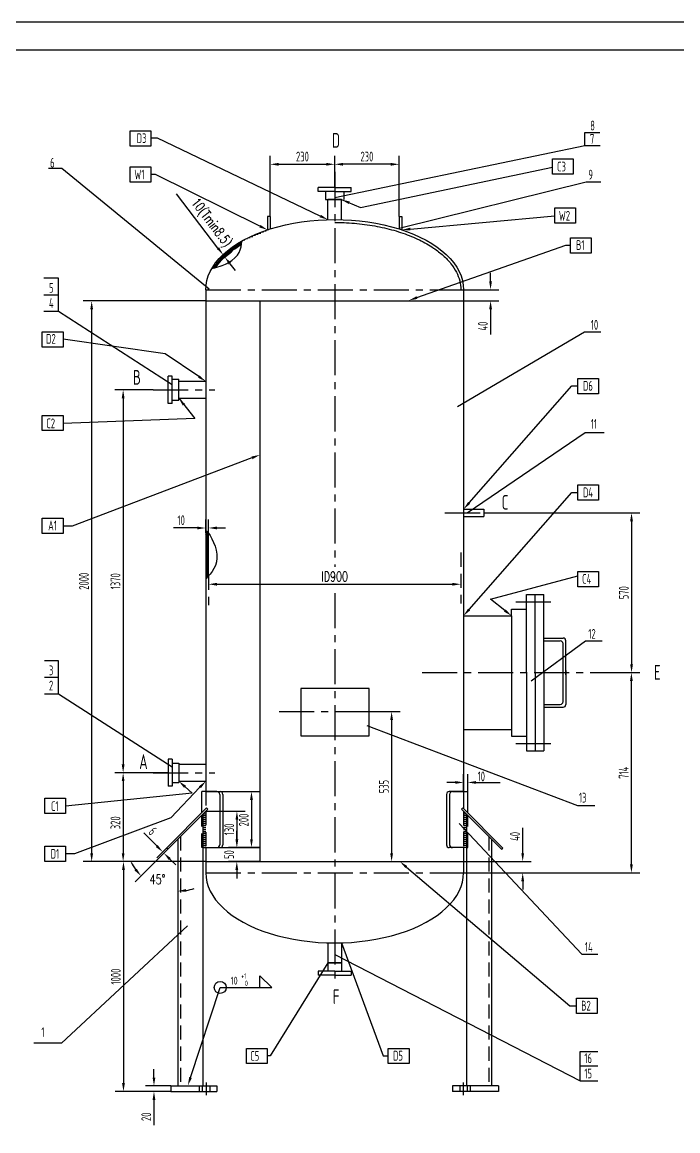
# Model space of a CAD drawing. Extents: x 2148 to 19378, y -121 to 5940.
# Drawn here: x 12735 to 15074, y 1865 to 5819 of the extents above; entities that cross this region are included whole.
import ezdxf

# ---------------------------------------------------------------- set-up
doc = ezdxf.new("R2010")
doc.units = 0
doc.header["$LTSCALE"] = 100
doc.header["$MEASUREMENT"] = 0
doc.linetypes.add('F', pattern=[0.75, 0.5, -0.25])
doc.linetypes.add('J', pattern=[2, 1.25, -0.25, 0.25, -0.25])
doc.layers.get('DEFPOINTS').update_dxf_attribs({"linetype": 'CONTINUOUS'})
for name, color, linetype in [('01', 7, 'CONTINUOUS'), ('02', 1, 'CONTINUOUS'), ('10', 1, 'CONTINUOUS')]:
    doc.layers.add(name, color=color, linetype=linetype)
doc.styles.get("Standard").update_dxf_attribs({"font": 'isocp.shx', "width": 0.707, "bigfont": 'hztxt.shx'})
doc.dimstyles.new('INTE', dxfattribs={"dimscale": 10, "dimtxt": 3.5, "dimasz": 3, "dimexe": 3, "dimexo": 0, "dimgap": 1, "dimtad": 1, "dimdec": 3, "dimtxsty": 'STANDARD', "dimcen": 0, "dimclrd": 1, "dimclre": 1, "dimclrt": 3, "dimaunit": 1, "dimazin": 3, "dimtfac": 1, "dimtdec": 4, "dimtofl": 0, "dimtmove": 0, "dimatfit": 3, "dimtzin": 0})
doc.dimstyles.new('INTE$2', dxfattribs={"dimscale": 10, "dimtxt": 3.5, "dimasz": 3, "dimexe": 3, "dimexo": 0, "dimgap": 1, "dimtad": 1, "dimtih": 1, "dimtoh": 1, "dimdec": 3, "dimtxsty": 'STANDARD', "dimcen": 0, "dimclrd": 1, "dimclre": 1, "dimclrt": 3, "dimaunit": 1, "dimazin": 3, "dimtfac": 1, "dimtdec": 4, "dimtofl": 0, "dimtmove": 0, "dimatfit": 3, "dimtzin": 0})

# ---------------------------------------------------------------- blocks, each defined once
blk = doc.blocks.new('*D66')
at = {"layer": '10', "color": 1}
for p, q in [((13619.9, 5126.7), (13619.9, 5342.4)), ((13849.9, 5230.2), (13849.9, 5342.4)), ((13649.9, 5312.4), (13819.9, 5312.4))]:
    blk.add_line(p, q, dxfattribs=at)
for points in [[(13649.9, 5317.4), (13649.9, 5307.4), (13619.9, 5312.4)], [(13819.9, 5317.4), (13819.9, 5307.4), (13849.9, 5312.4)]]:
    blk.add_solid(points, dxfattribs=at)
at = {"layer": 'DEFPOINTS', "color": 0}
for p in [(13849.9, 5312.4), (13849.9, 5230.2), (13619.9, 5126.7)]:
    blk.add_point(p, dxfattribs=at)
at = {"layer": '10', "color": 3, "insert": (13734.9, 5339.9), "char_height": 35, "attachment_point": 5}
blk.add_mtext('230', dxfattribs=at)
blk = doc.blocks.new('*D73')
at = {"layer": '10', "color": 1}
blk.add_line((13254.1, 2869.4), (13137.7, 2753), dxfattribs=at)
for start, end in [(206.42, 215.71), (279.29, 288.58)]:
    blk.add_arc((13289.9, 2905.2), 185.2, start, end, dxfattribs=at)
for points in [[(13143.3, 2800.3), (13135.7, 2793.8), (13159, 2774.2)], [(13320.2, 2717.4), (13319.4, 2727.4), (13289.9, 2720)]]:
    blk.add_solid(points, dxfattribs=at)
at = {"layer": 'DEFPOINTS', "color": 0}
for p in [(13397.1, 3012.4), (13289.9, 2905.2), (13254.1, 2869.4), (13242, 2726.3), (13289.9, 2025.2)]:
    blk.add_point(p, dxfattribs=at)
at = {"layer": '10', "color": 3, "insert": (13217.7, 2762.1), "char_height": 35, "attachment_point": 5}
blk.add_mtext('{\\Fsimplex.shx|c0;45%%d}', dxfattribs=at)
blk = doc.blocks.new('*D72')
at = {"layer": '10', "color": 1}
for p, q in [((13500.7, 2905.2), (13500.7, 2935.2)), ((13583, 2875.2), (13470.7, 2875.2)), ((13582.4, 2825.2), (13470.7, 2825.2)), ((13500.7, 2795.2), (13500.7, 2765.2))]:
    blk.add_line(p, q, dxfattribs=at)
for points in [[(13495.7, 2905.2), (13505.7, 2905.2), (13500.7, 2875.2)], [(13495.7, 2795.2), (13505.7, 2795.2), (13500.7, 2825.2)]]:
    blk.add_solid(points, dxfattribs=at)
at = {"layer": 'DEFPOINTS', "color": 0}
for p in [(13500.7, 2875.2), (13583, 2875.2), (13582.4, 2825.2)]:
    blk.add_point(p, dxfattribs=at)
at = {"layer": '10', "color": 3, "insert": (13473.2, 2850.2), "char_height": 35, "attachment_point": 5, "rotation": 90}
blk.add_mtext('50', dxfattribs=at)
blk = doc.blocks.new('*D69')
at = {"layer": '10', "color": 1}
for p, q in [((13214.9, 2881.1), (13168.7, 2927.3)), ((13249.9, 2873.6), (13214.9, 2838.6)), ((13254.1, 2869.4), (13219.1, 2834.4)), ((13261.6, 2834.4), (13282.8, 2813.2))]:
    blk.add_line(p, q, dxfattribs=at)
for points in [[(13218.4, 2884.6), (13211.4, 2877.5), (13236.1, 2859.9)], [(13265.1, 2837.9), (13258, 2830.9), (13240.3, 2855.6)]]:
    blk.add_solid(points, dxfattribs=at)
at = {"layer": 'DEFPOINTS', "color": 0}
for p in [(13236.1, 2859.9), (13249.9, 2873.6), (13254.1, 2869.4)]:
    blk.add_point(p, dxfattribs=at)
at = {"layer": '10', "color": 3, "insert": (13200.6, 2934.2), "char_height": 35, "attachment_point": 5, "rotation": 315}
blk.add_mtext('6', dxfattribs=at)
blk = doc.blocks.new('*D60')
at = {"layer": '10', "color": 1}
for p, q in [((13255.7, 3142.2), (13065.1, 3142.2)), ((13095.1, 3112.2), (13095.1, 2855.2)), ((13389.9, 2825.2), (13065.1, 2825.2))]:
    blk.add_line(p, q, dxfattribs=at)
for points in [[(13090.1, 3112.2), (13100.1, 3112.2), (13095.1, 3142.2)], [(13090.1, 2855.2), (13100.1, 2855.2), (13095.1, 2825.2)]]:
    blk.add_solid(points, dxfattribs=at)
at = {"layer": 'DEFPOINTS', "color": 0}
for p in [(13255.7, 3142.2), (13095.1, 2825.2), (13389.9, 2825.2)]:
    blk.add_point(p, dxfattribs=at)
at = {"layer": '10', "color": 3, "insert": (13067.6, 2963.7), "char_height": 35, "attachment_point": 5, "rotation": 90}
blk.add_mtext('320', dxfattribs=at)
blk = doc.blocks.new('*D59')
at = {"layer": '10', "color": 1}
for p, q in [((13389.9, 4825.2), (12952.8, 4825.2)), ((12982.8, 4795.2), (12982.8, 2855.2)), ((13389.9, 2825.2), (12952.8, 2825.2))]:
    blk.add_line(p, q, dxfattribs=at)
for points in [[(12977.8, 4795.2), (12987.8, 4795.2), (12982.8, 4825.2)], [(12977.8, 2855.2), (12987.8, 2855.2), (12982.8, 2825.2)]]:
    blk.add_solid(points, dxfattribs=at)
at = {"layer": 'DEFPOINTS', "color": 0}
for p in [(13389.9, 4825.2), (12982.8, 2825.2), (13389.9, 2825.2)]:
    blk.add_point(p, dxfattribs=at)
at = {"layer": '10', "color": 3, "insert": (12955.3, 3825.2), "char_height": 35, "attachment_point": 5, "rotation": 90}
blk.add_mtext('2000', dxfattribs=at)
blk = doc.blocks.new('*D74')
at = {"layer": '10', "color": 1}
for p, q in [((13205.1, 2055.2), (13205.1, 2085.2)), ((13265.5, 2025.2), (13175.1, 2025.2)), ((13265.5, 2005.2), (13175.1, 2005.2)), ((13205.1, 1975.2), (13205.1, 1885.1))]:
    blk.add_line(p, q, dxfattribs=at)
for points in [[(13200.1, 2055.2), (13210.1, 2055.2), (13205.1, 2025.2)], [(13200.1, 1975.2), (13210.1, 1975.2), (13205.1, 2005.2)]]:
    blk.add_solid(points, dxfattribs=at)
at = {"layer": 'DEFPOINTS', "color": 0}
for p in [(13265.5, 2025.2), (13205.1, 2005.2), (13265.5, 2005.2)]:
    blk.add_point(p, dxfattribs=at)
at = {"layer": '10', "color": 3, "insert": (13177.6, 1915.2), "char_height": 35, "attachment_point": 5, "rotation": 90}
blk.add_mtext('20', dxfattribs=at)
blk = doc.blocks.new('*D62')
at = {"layer": '10', "color": 1}
for p, q in [((13389.9, 2825.2), (13066.3, 2825.2)), ((13096.3, 2795.2), (13096.3, 2035.2)), ((13265.5, 2005.2), (13066.3, 2005.2))]:
    blk.add_line(p, q, dxfattribs=at)
for points in [[(13091.3, 2795.2), (13101.3, 2795.2), (13096.3, 2825.2)], [(13091.3, 2035.2), (13101.3, 2035.2), (13096.3, 2005.2)]]:
    blk.add_solid(points, dxfattribs=at)
at = {"layer": 'DEFPOINTS', "color": 0}
for p in [(13389.9, 2825.2), (13096.3, 2005.2), (13265.5, 2005.2)]:
    blk.add_point(p, dxfattribs=at)
at = {"layer": '10', "color": 3, "insert": (13068.8, 2415.2), "char_height": 35, "attachment_point": 5, "rotation": 90}
blk.add_mtext('1000', dxfattribs=at)
blk = doc.blocks.new('*D61')
at = {"layer": '10', "color": 1}
for p, q in [((13202.4, 4508.2), (13065.1, 4508.2)), ((13095.1, 4478.2), (13095.1, 3172.2)), ((13202.4, 3142.2), (13065.1, 3142.2))]:
    blk.add_line(p, q, dxfattribs=at)
for points in [[(13090.1, 4478.2), (13100.1, 4478.2), (13095.1, 4508.2)], [(13090.1, 3172.2), (13100.1, 3172.2), (13095.1, 3142.2)]]:
    blk.add_solid(points, dxfattribs=at)
at = {"layer": 'DEFPOINTS', "color": 0}
for p in [(13202.4, 4508.2), (13095.1, 3142.2), (13202.4, 3142.2)]:
    blk.add_point(p, dxfattribs=at)
at = {"layer": '10', "color": 3, "insert": (13067.6, 3825.2), "char_height": 35, "attachment_point": 5, "rotation": 90}
blk.add_mtext('1370', dxfattribs=at)
blk = doc.blocks.new('*D71')
at = {"layer": '10', "color": 1}
for p, q in [((13389.9, 3005.2), (13531, 3005.2)), ((13501, 2975.2), (13501, 2905.2)), ((13389.9, 2875.2), (13531, 2875.2))]:
    blk.add_line(p, q, dxfattribs=at)
for points in [[(13496, 2975.2), (13506, 2975.2), (13501, 3005.2)], [(13496, 2905.2), (13506, 2905.2), (13501, 2875.2)]]:
    blk.add_solid(points, dxfattribs=at)
at = {"layer": 'DEFPOINTS', "color": 0}
for p in [(13389.9, 3005.2), (13389.9, 2875.2), (13501, 2875.2)]:
    blk.add_point(p, dxfattribs=at)
at = {"layer": '10', "color": 3, "insert": (13473.5, 2940.2), "char_height": 35, "attachment_point": 5, "rotation": 90}
blk.add_mtext('130', dxfattribs=at)
blk = doc.blocks.new('*D70')
at = {"layer": '10', "color": 1}
for p, q in [((13429.8, 3075.2), (13583, 3075.2)), ((13553, 3045.2), (13553, 2905.2)), ((13429.8, 2875.2), (13583, 2875.2))]:
    blk.add_line(p, q, dxfattribs=at)
for points in [[(13548, 3045.2), (13558, 3045.2), (13553, 3075.2)], [(13548, 2905.2), (13558, 2905.2), (13553, 2875.2)]]:
    blk.add_solid(points, dxfattribs=at)
at = {"layer": 'DEFPOINTS', "color": 0}
for p in [(13429.8, 3075.2), (13429.8, 2875.2), (13553, 2875.2)]:
    blk.add_point(p, dxfattribs=at)
at = {"layer": '10', "color": 3, "insert": (13525.5, 2973.6), "char_height": 35, "attachment_point": 5, "rotation": 90}
blk.add_mtext('200', dxfattribs=at)
blk = doc.blocks.new('*D75')
at = {"layer": '10', "color": 1}
for p, q in [((13389.9, 3997.9), (13389.9, 4045.2)), ((13399.9, 3996.9), (13399.9, 4045.2)), ((13359.9, 4015.2), (13274.6, 4015.2)), ((13429.9, 4015.2), (13459.9, 4015.2))]:
    blk.add_line(p, q, dxfattribs=at)
for points in [[(13359.9, 4020.2), (13359.9, 4010.2), (13389.9, 4015.2)], [(13429.9, 4020.2), (13429.9, 4010.2), (13399.9, 4015.2)]]:
    blk.add_solid(points, dxfattribs=at)
at = {"layer": 'DEFPOINTS', "color": 0}
for p in [(13389.9, 4015.2), (13389.9, 3997.9), (13399.9, 3996.9)]:
    blk.add_point(p, dxfattribs=at)
at = {"layer": '10', "color": 3, "insert": (13302.3, 4042.7), "char_height": 35, "attachment_point": 5}
blk.add_mtext('10', dxfattribs=at)
blk = doc.blocks.new('*D64')
at = {"layer": '10', "color": 1}
for p, q in [((14804.9, 3499.2), (14938.7, 3499.2)), ((14908.7, 2815.2), (14908.7, 3469.2)), ((14309.9, 2785.2), (14938.7, 2785.2))]:
    blk.add_line(p, q, dxfattribs=at)
for points in [[(14903.7, 3469.2), (14913.7, 3469.2), (14908.7, 3499.2)], [(14903.7, 2815.2), (14913.7, 2815.2), (14908.7, 2785.2)]]:
    blk.add_solid(points, dxfattribs=at)
at = {"layer": 'DEFPOINTS', "color": 0}
for p in [(14804.9, 3499.2), (14908.7, 3499.2), (14309.9, 2785.2)]:
    blk.add_point(p, dxfattribs=at)
at = {"layer": '10', "color": 3, "insert": (14881.2, 3142.2), "char_height": 35, "attachment_point": 5, "rotation": 90}
blk.add_mtext('714', dxfattribs=at)
blk = doc.blocks.new('*D63')
at = {"layer": '10', "color": 1}
for p, q in [((14520.8, 2855.2), (14520.8, 2945.3)), ((14309.9, 2825.2), (14550.8, 2825.2)), ((14309.9, 2785.2), (14550.8, 2785.2)), ((14520.8, 2755.2), (14520.8, 2725.2))]:
    blk.add_line(p, q, dxfattribs=at)
for points in [[(14515.8, 2855.2), (14525.8, 2855.2), (14520.8, 2825.2)], [(14515.8, 2755.2), (14525.8, 2755.2), (14520.8, 2785.2)]]:
    blk.add_solid(points, dxfattribs=at)
at = {"layer": 'DEFPOINTS', "color": 0}
for p in [(14309.9, 2825.2), (14520.8, 2825.2), (14309.9, 2785.2)]:
    blk.add_point(p, dxfattribs=at)
at = {"layer": '10', "color": 3, "insert": (14493.3, 2915.2), "char_height": 35, "attachment_point": 5, "rotation": 90}
blk.add_mtext('40', dxfattribs=at)
blk = doc.blocks.new('*D58')
at = {"layer": '10', "color": 1}
for p, q in [((13972.9, 3360.2), (14083, 3360.2)), ((14053, 3330.2), (14053, 2855.2)), ((13849.9, 2825.2), (14083, 2825.2))]:
    blk.add_line(p, q, dxfattribs=at)
for points in [[(14048, 3330.2), (14058, 3330.2), (14053, 3360.2)], [(14048, 2855.2), (14058, 2855.2), (14053, 2825.2)]]:
    blk.add_solid(points, dxfattribs=at)
at = {"layer": 'DEFPOINTS', "color": 0}
for p in [(13972.9, 3360.2), (13849.9, 2825.2), (14053, 2825.2)]:
    blk.add_point(p, dxfattribs=at)
at = {"layer": '10', "color": 3, "insert": (14025.5, 3092.7), "char_height": 35, "attachment_point": 5, "rotation": 90}
blk.add_mtext('535', dxfattribs=at)
blk = doc.blocks.new('*D68')
at = {"layer": '10', "color": 1}
for p, q in [((14406.2, 4895.2), (14406.2, 4925.2)), ((14309.9, 4865.2), (14436.2, 4865.2)), ((14309.9, 4825.2), (14436.2, 4825.2)), ((14406.2, 4795.2), (14406.2, 4705.1))]:
    blk.add_line(p, q, dxfattribs=at)
for points in [[(14401.2, 4895.2), (14411.2, 4895.2), (14406.2, 4865.2)], [(14401.2, 4795.2), (14411.2, 4795.2), (14406.2, 4825.2)]]:
    blk.add_solid(points, dxfattribs=at)
at = {"layer": 'DEFPOINTS', "color": 0}
for p in [(14309.9, 4865.2), (14309.9, 4825.2), (14406.2, 4825.2)]:
    blk.add_point(p, dxfattribs=at)
at = {"layer": '10', "color": 3, "insert": (14378.7, 4735.2), "char_height": 35, "attachment_point": 5, "rotation": 90}
blk.add_mtext('40', dxfattribs=at)
blk = doc.blocks.new('*D67')
at = {"layer": '10', "color": 1}
for p, q in [((14381.7, 4069.2), (14939.2, 4069.2)), ((14909.2, 4039.2), (14909.2, 3529.2)), ((14804.9, 3499.2), (14939.2, 3499.2))]:
    blk.add_line(p, q, dxfattribs=at)
for points in [[(14904.2, 4039.2), (14914.2, 4039.2), (14909.2, 4069.2)], [(14904.2, 3529.2), (14914.2, 3529.2), (14909.2, 3499.2)]]:
    blk.add_solid(points, dxfattribs=at)
at = {"layer": 'DEFPOINTS', "color": 0}
for p in [(14381.7, 4069.2), (14804.9, 3499.2), (14909.2, 3499.2)]:
    blk.add_point(p, dxfattribs=at)
at = {"layer": '10', "color": 3, "insert": (14881.7, 3784.2), "char_height": 35, "attachment_point": 5, "rotation": 90}
blk.add_mtext('570', dxfattribs=at)
blk = doc.blocks.new('*D65')
at = {"layer": '10', "color": 1}
for p, q in [((13849.9, 5230.2), (13849.9, 5342.4)), ((14079.9, 5126.7), (14079.9, 5342.4)), ((14049.9, 5312.4), (13879.9, 5312.4))]:
    blk.add_line(p, q, dxfattribs=at)
for points in [[(13879.9, 5317.4), (13879.9, 5307.4), (13849.9, 5312.4)], [(14049.9, 5317.4), (14049.9, 5307.4), (14079.9, 5312.4)]]:
    blk.add_solid(points, dxfattribs=at)
at = {"layer": 'DEFPOINTS', "color": 0}
for p in [(13849.9, 5312.4), (13849.9, 5230.2), (14079.9, 5126.7)]:
    blk.add_point(p, dxfattribs=at)
at = {"layer": '10', "color": 3, "insert": (13964.9, 5339.9), "char_height": 35, "attachment_point": 5}
blk.add_mtext('230', dxfattribs=at)

msp = doc.modelspace()

# ---------------------------------------------------------------- hatches: boundary and pattern name
at = {"layer": '10'}
h = msp.add_hatch(dxfattribs=at)
h.set_pattern_fill('_USER', color=1, scale=4, style=0, pattern_type=0)
h.set_pattern_definition([(0, (10968.2688, -120.6678), (0, 4), [])])
edge = h.paths.add_edge_path()
edge.add_ellipse((13849.9262, 4865.1984), major_axis=(-460, 0), ratio=0.543478261, start_angle=316.0889668, end_angle=342.5186394)
edge.add_spline(control_points=[(13411.1714, 4940.2973), (13416.3144, 4941.6017), (13420.9854, 4942.8471), (13425.2484, 4944.0433)], knot_values=[41.52458915, 41.52458915, 41.52458915, 41.52458915, 45.19377701, 45.19377701, 45.19377701, 45.19377701], degree=3, periodic=0)
edge.add_spline(control_points=[(13425.2484, 4944.0433), (13426.5222, 4945.9749), (13427.8437, 4947.8999), (13435.7203, 4958.9331), (13443.3026, 4967.8837), (13460.5308, 4985.2916), (13470.1763, 4993.7483), (13491.3938, 5010.0087), (13502.9656, 5017.8121), (13516.0818, 5025.6156), (13516.754, 5026.0128), (13517.4287, 5026.4089)], knot_values=[0.344154642, 0.344154642, 0.344154642, 0.344154642, 0.370110406, 0.370110406, 0.493480541, 0.493480541, 0.616850677, 0.616850677, 0.740220812, 0.740220812, 0.746858577, 0.746858577, 0.746858577, 0.746858577], degree=3, periodic=0)
edge.add_spline(control_points=[(13517.4287, 5026.4089), (13517.9453, 5030.407), (13518.2825, 5034.4647), (13518.5341, 5038.5836)], knot_values=[142.211537421, 142.211537421, 142.211537421, 142.211537421, 155.100547265, 155.100547265, 155.100547265, 155.100547265], degree=3, periodic=0)
h = msp.add_hatch(dxfattribs=at)
h.set_pattern_fill('_USER', color=256, scale=4, angle=45, style=0, pattern_type=0)
h.set_pattern_definition([(45, (12113.8792, -349.8133), (-2.828427, 2.828427), [])])
edge = h.paths.add_edge_path()
edge.add_spline(control_points=[(13399.9262, 3996.8577), (13396.0413, 4002.1116), (13392.52, 4005.4599), (13389.9262, 4006.0229)], knot_values=[17.627234943, 17.627234943, 17.627234943, 17.627234943, 35.273236913, 35.273236913, 35.273236913, 35.273236913], degree=3, periodic=0)
edge.add_line((13389.9262, 4006.0229), (13389.9262, 3833.6469))
edge.add_spline(control_points=[(13389.9262, 3833.6469), (13393.1923, 3837.1777), (13396.5743, 3840.8132), (13399.9262, 3844.6055)], knot_values=[157.537626834, 157.537626834, 157.537626834, 157.537626834, 171.114738432, 171.114738432, 171.114738432, 171.114738432], degree=3, periodic=0)
edge.add_line((13399.9262, 3844.6055), (13399.9262, 3996.8577))
h = msp.add_hatch(dxfattribs=at)
h.set_pattern_fill('_USER', color=256, scale=7, style=0, pattern_type=0)
h.set_pattern_definition([(0, (12113.879, -349.813), (0, 7), [])])
h.paths.add_polyline_path([(13389.9262, 3005.1984), (13379.9262, 2995.1984), (13379.9262, 2875.1984), (13389.9262, 2875.1984)])
h = msp.add_hatch(dxfattribs=at)
h.set_pattern_fill('_USER', color=256, scale=7, style=0, pattern_type=0)
h.set_pattern_definition([(180, (15585.973, -349.813), (7e-15, 7), [])])
h.paths.add_polyline_path([(14309.9262, 3005.1984), (14319.9262, 2995.1984), (14319.9262, 2875.1984), (14309.9262, 2875.1984)])

# ---------------------------------------------------------------- linework, layer by layer
at = {"layer": '01', "color": 0}
for p, q in [((13270.1816, 3190.5948), (13270.1816, 3093.8021)), ((13293.4111, 3172.3484), (13293.4111, 3112.0484))]:
    msp.add_line(p, q, dxfattribs=at)
at = {"layer": '01'}
for p, q in [((13270.1816, 3176.8226), (13293.4416, 3176.8226)), ((13293.4416, 3176.8226), (13293.409, 3107.5743)), ((13270.1816, 3107.5743), (13293.4416, 3107.5743))]:
    msp.add_line(p, q, dxfattribs=at)
at = {"layer": '02'}
for points in [[(10968.2688, -120.6678), (19378.2688, -120.6678), (19378.2688, 5819.3322), (10968.2688, 5819.3322)], [(11218.2688, -20.6678), (19278.2688, -20.6678), (19278.2688, 5719.3322), (11218.2688, 5719.3322)]]:
    msp.add_lwpolyline(points, close=True, dxfattribs=at)
at = {"layer": '10'}
for p, q in [((13120.3652, 5377.3725), (13120.3652, 5431.8535)), ((13120.3652, 5431.8535), (13194.3744, 5431.8535)), ((13194.3744, 5431.8535), (13194.3744, 5377.3725)), ((14742.4488, 5380.0395), (14742.4488, 5425.562)), ((14742.4488, 5425.562), (14795.9521, 5425.562)), ((13218.1955, 5405.4581), (13194.3744, 5405.4581)), ((13798.7126, 5127.7981), (13218.1955, 5405.4581)), ((13194.3744, 5377.3725), (13120.3652, 5377.3725)), ((13120.3652, 5303.1151), (13194.3744, 5303.1151)), ((13120.3652, 5248.6341), (13120.3652, 5303.1151)), ((13194.3744, 5303.1151), (13194.3744, 5248.6341)), ((14627.0634, 5331.319), (14701.0726, 5331.319)), ((14627.0634, 5276.8381), (14627.0634, 5331.319)), ((14701.0726, 5331.319), (14701.0726, 5276.8381)), ((12876.2929, 5297.7654), (12828.2525, 5297.7654)), ((13402.1383, 4867.1505), (12876.2929, 5297.7654)), ((14701.0726, 5276.8381), (14627.0634, 5276.8381)), ((13194.3744, 5248.6341), (13120.3652, 5248.6341)), ((14635.6822, 5157.3708), (14709.6914, 5157.3708)), ((14635.6822, 5102.8899), (14635.6822, 5157.3708)), ((14709.6914, 5157.3708), (14709.6914, 5102.8899)), ((14709.6914, 5102.8899), (14635.6822, 5102.8899)), ((14691.2669, 5050.0941), (14765.2761, 5050.0941)), ((14691.2669, 4995.6131), (14691.2669, 5050.0941)), ((14765.2761, 5050.0941), (14765.2761, 4995.6131)), ((14765.2761, 4995.6131), (14691.2669, 4995.6131)), ((12863.9619, 4905.9316), (12811.9429, 4905.9316)), ((12863.9619, 4787.1145), (12863.9619, 4905.9316)), ((12863.9619, 4845.9858), (12811.9429, 4845.9858)), ((12863.9619, 4787.1145), (12811.9429, 4787.1145)), ((12806.545, 4660.0794), (12806.545, 4714.5603)), ((12806.545, 4714.5603), (12880.5542, 4714.5603)), ((12880.5542, 4714.5603), (12880.5542, 4660.0794)), ((12880.5542, 4660.0794), (12806.545, 4660.0794)), ((14717.7601, 4548.664), (14791.7693, 4548.664)), ((14717.7601, 4494.183), (14717.7601, 4548.664)), ((14791.7693, 4548.664), (14791.7693, 4494.183)), ((14791.7693, 4494.183), (14717.7601, 4494.183)), ((12806.545, 4416.8609), (12880.5542, 4416.8609)), ((12806.545, 4362.3799), (12806.545, 4416.8609)), ((12880.5542, 4416.8609), (12880.5542, 4362.3799)), ((12880.5542, 4362.3799), (12806.545, 4362.3799)), ((14717.7601, 4114.183), (14717.7601, 4168.664)), ((14717.7601, 4168.664), (14791.7693, 4168.664)), ((14791.7693, 4168.664), (14791.7693, 4114.183)), ((14791.7693, 4114.183), (14717.7601, 4114.183)), ((12806.545, 3995.4012), (12806.545, 4049.8821)), ((12806.545, 4049.8821), (12880.5542, 4049.8821)), ((12880.5542, 4049.8821), (12880.5542, 3995.4012)), ((12880.5542, 3995.4012), (12806.545, 3995.4012)), ((14717.7601, 3860.103), (14791.7693, 3860.103)), ((14717.7601, 3805.6221), (14717.7601, 3860.103)), ((14791.7693, 3860.103), (14791.7693, 3805.6221)), ((14791.7693, 3805.6221), (14717.7601, 3805.6221)), ((12863.9619, 3541.5037), (12814.1984, 3541.5037)), ((12863.9619, 3422.6865), (12863.9619, 3541.5037)), ((12863.9619, 3481.5578), (12814.1984, 3481.5578)), ((12863.9619, 3422.6865), (12814.1984, 3422.6865)), ((12815.8828, 3051.7081), (12889.892, 3051.7081)), ((12815.8828, 2997.2271), (12815.8828, 3051.7081)), ((12889.892, 3051.7081), (12889.892, 2997.2271)), ((12889.892, 2997.2271), (12815.8828, 2997.2271)), ((12815.8828, 2825.504), (12815.8828, 2879.9849)), ((12815.8828, 2879.9849), (12889.892, 2879.9849)), ((12889.892, 2879.9849), (12889.892, 2825.504)), ((12889.892, 2825.504), (12815.8828, 2825.504)), ((14105.8458, 2805.8063), (14689.4636, 2311.367)), ((13874.0762, 2535.5432), (14023.2605, 2132.9216)), ((13582.9627, 2417.8956), (13625.7491, 2376.3228)), ((13582.9627, 2376.3228), (13582.9627, 2417.8956)), ((14712.727, 2337.9424), (14786.7362, 2337.9424)), ((14712.727, 2283.4615), (14712.727, 2337.9424)), ((14786.7362, 2337.9424), (14786.7362, 2283.4615)), ((14689.4636, 2311.367), (14712.727, 2311.367)), ((14786.7362, 2283.4615), (14712.727, 2283.4615)), ((13534.8506, 2104.7555), (13534.8506, 2159.2364)), ((13534.8506, 2159.2364), (13608.8598, 2159.2364)), ((13608.8598, 2159.2364), (13608.8598, 2104.7555)), ((14041.3641, 2104.7555), (14041.3641, 2159.2364)), ((14041.3641, 2159.2364), (14115.3733, 2159.2364)), ((14115.3733, 2159.2364), (14115.3733, 2104.7555)), ((14726.2482, 2148.448), (14788.8922, 2148.448)), ((14726.2482, 2043.4649), (14726.2482, 2148.448)), ((13608.8598, 2104.7555), (13534.8506, 2104.7555)), ((14023.2605, 2132.9216), (14040.1204, 2132.9216)), ((14115.3733, 2104.7555), (14041.3641, 2104.7555)), ((14726.2482, 2097.1152), (14788.8922, 2097.1152))]:
    msp.add_line(p, q, dxfattribs=at)
at = {"layer": '10', "color": 4, "linetype": 'J'}
for p, q in [((13849.9262, 5284.9434), (13849.9262, 3876.5789)), ((13389.9262, 4865.1984), (14309.9262, 4865.1984)), ((13202.4267, 4508.1984), (13421.824, 4508.1984)), ((14243.5443, 4069.1984), (14451.5012, 4069.1984)), ((13849.9262, 3783.1794), (13849.9262, 2404.9359)), ((14496.1838, 3751.3701), (14629.525, 3751.3701)), ((14161.587, 3499.1984), (14935.1548, 3499.1984)), ((13652.1694, 3360.1984), (14045.3417, 3360.1984)), ((14496.1838, 3247.0267), (14629.525, 3247.0267)), ((13202.4267, 3142.1984), (13421.824, 3142.1984)), ((13389.9262, 2785.1984), (14309.9262, 2785.1984))]:
    msp.add_line(p, q, dxfattribs=at)
at = {"layer": '10', "color": 0}
for p, q in [((13849.9262, 5230.1768), (13790.8574, 5230.1768)), ((13849.9262, 5230.1768), (13790.8574, 5230.1768)), ((13790.8574, 5215.9623), (13790.8574, 5230.1768)), ((13790.8574, 5215.9623), (13790.8574, 5230.1768)), ((13849.9262, 5230.1768), (13908.995, 5230.1768)), ((13849.9262, 5230.1768), (13908.995, 5230.1768)), ((13908.995, 5215.9623), (13908.995, 5230.1768)), ((13908.995, 5215.9623), (13908.995, 5230.1768)), ((13849.9262, 5215.9623), (13790.8574, 5215.9623)), ((13849.9262, 5215.9623), (13790.8574, 5215.9623)), ((13816.777, 5215.9623), (13816.777, 5186.5513)), ((13816.777, 5186.5513), (13874.0762, 5186.5949)), ((13825.7762, 5186.5949), (13874.0762, 5186.5949)), ((13874.0762, 5186.5949), (13825.7762, 5186.5949)), ((13825.7762, 5114.8537), (13825.7762, 5186.5581)), ((13825.7762, 5114.8537), (13825.7762, 5186.5581)), ((13849.9262, 5215.9623), (13908.995, 5215.9623)), ((13849.9262, 5215.9623), (13908.995, 5215.9623)), ((13874.0762, 5114.8537), (13874.0762, 5186.5949)), ((13874.0762, 5114.8537), (13874.0762, 5186.5949)), ((13883.0754, 5215.9623), (13883.0754, 5186.5513)), ((13609.9262, 5126.7048), (13609.9262, 5078.4747)), ((13619.9262, 5126.7048), (13609.9262, 5126.7048)), ((13619.9262, 5126.7048), (13619.9262, 5081.7048)), ((14079.9262, 5126.7048), (14089.9262, 5126.7048)), ((14079.9262, 5126.7048), (14079.9262, 5081.7048)), ((14089.9262, 5126.7048), (14089.9262, 5078.4747)), ((13389.9262, 4865.1984), (13389.9262, 3075.1984)), ((14309.9262, 4865.1984), (14309.9262, 3013.6837)), ((13389.9262, 4825.1984), (14309.9262, 4825.1984)), ((13582.3662, 4825.1984), (13582.3662, 2825.1984)), ((13255.6742, 4459.8021), (13255.6742, 4556.5948)), ((13270.1816, 4556.5948), (13255.6742, 4556.5948)), ((13270.1816, 4459.8021), (13270.1816, 4556.5948)), ((13270.1816, 4545.4555), (13293.4111, 4545.4555)), ((13293.4111, 4470.9414), (13293.4111, 4545.4555)), ((13293.4111, 4538.3484), (13389.9262, 4538.3484)), ((13270.1816, 4470.9414), (13293.4111, 4470.9414)), ((13293.4111, 4478.0484), (13389.9262, 4478.0484)), ((13270.1816, 4459.8021), (13255.6742, 4459.8021)), ((14309.9262, 4082.1984), (14381.7187, 4082.1984)), ((14309.9262, 4082.1984), (14381.7187, 4082.1984)), ((14381.7187, 4082.1984), (14381.7187, 4056.1984)), ((14309.9262, 4056.1984), (14381.7187, 4056.1984)), ((13399.9262, 3844.6055), (13399.9262, 3996.8577)), ((14534.2317, 3499.1984), (14534.2317, 3777.8983)), ((14534.2317, 3777.8983), (14565.0021, 3777.8983)), ((14565.0021, 3499.1984), (14565.0021, 3777.8983)), ((14565.0021, 3499.1984), (14565.0021, 3777.8983)), ((14565.0021, 3777.8983), (14595.7724, 3777.8983)), ((14595.7724, 3499.1984), (14595.7724, 3777.8983)), ((14480.724, 3702.1984), (14480.724, 3725.2496)), ((14480.724, 3725.2496), (14534.2317, 3725.2496)), ((14309.9262, 3702.1984), (14480.724, 3702.1984)), ((14480.724, 3702.1984), (14480.724, 3296.1984)), ((14595.7724, 3622.4265), (14664.6893, 3622.4265)), ((14595.7724, 3622.4265), (14664.6893, 3622.4265)), ((14595.7724, 3612.4677), (14655.041, 3612.4677)), ((14664.927, 3394.4234), (14664.927, 3603.9735)), ((14674.6893, 3492.031), (14674.6893, 3612.4265)), ((14534.2317, 3499.1984), (14534.2317, 3220.4986)), ((14565.0021, 3499.1984), (14565.0021, 3220.4986)), ((14565.0021, 3499.1984), (14565.0021, 3220.4986)), ((14595.7724, 3499.1984), (14595.7724, 3220.4986)), ((14674.6893, 3506.3658), (14674.6893, 3385.9704)), ((14595.7724, 3375.9704), (14664.6893, 3375.9704)), ((14596.6787, 3385.9292), (14655.041, 3385.9292)), ((14309.9262, 3296.1984), (14480.724, 3296.1984)), ((14480.724, 3296.1984), (14480.724, 3273.1473)), ((14480.724, 3273.1473), (14534.2317, 3273.1473)), ((14534.2317, 3220.4986), (14565.0021, 3220.4986)), ((14565.0021, 3220.4986), (14595.7724, 3220.4986)), ((13270.1816, 3190.5948), (13255.6742, 3190.5948)), ((13255.6742, 3190.5948), (13255.6742, 3093.8021)), ((13293.4111, 3172.3484), (13389.9262, 3172.3484)), ((13270.1816, 3093.8021), (13255.6742, 3093.8021)), ((13293.4111, 3112.0484), (13389.9262, 3112.0484)), ((13429.8134, 3075.1984), (13375.3157, 3075.1984)), ((13375.3157, 2999.0733), (13375.3157, 3075.1984)), ((13389.9262, 3075.1984), (13440.9012, 3075.1984)), ((13439.8134, 3065.1984), (13439.8134, 2885.1984)), ((13450.9012, 3065.1984), (13450.9012, 2885.1984)), ((14248.9513, 3065.1984), (14248.9513, 2885.1984)), ((14309.9262, 3075.1984), (14258.9513, 3075.1984)), ((14260.039, 3065.1984), (14260.039, 2885.1984)), ((14270.039, 3075.1984), (14324.5367, 3075.1984)), ((14324.5367, 2999.0733), (14324.5367, 3075.1984)), ((13249.873, 2873.6305), (13392.9018, 3016.6593)), ((13254.1156, 2869.3879), (13397.1444, 3012.4166)), ((13397.1444, 3012.4166), (13392.9018, 3016.6593)), ((14302.708, 3012.4166), (14306.9506, 3016.6593)), ((14445.7368, 2869.3879), (14302.708, 3012.4166)), ((14449.9794, 2873.6305), (14306.9506, 3016.6593)), ((13375.3157, 2988.8998), (13375.3157, 2990.588)), ((13379.9262, 2995.1984), (13379.9262, 2025.1984)), ((14319.9262, 2995.1984), (14319.9262, 2025.1984)), ((14324.5367, 2988.8998), (14324.5367, 2990.588)), ((13289.9262, 2905.1984), (13289.9262, 2025.1984)), ((14409.9262, 2905.1984), (14409.9262, 2025.1984)), ((13254.1156, 2869.3879), (13249.873, 2873.6305)), ((13379.9262, 2875.1984), (13440.9012, 2875.1984)), ((13389.9262, 2875.1984), (13389.9262, 2785.1984)), ((14319.9262, 2875.1984), (14258.9513, 2875.1984)), ((14309.9262, 2875.1984), (14309.9262, 2785.1984)), ((14309.9262, 2875.1984), (14309.9262, 2785.1984)), ((14445.7368, 2869.3879), (14449.9794, 2873.6305)), ((13389.9262, 2825.1984), (14309.9262, 2825.1984)), ((13825.7762, 2535.5432), (13825.7762, 2434.4345)), ((13825.7762, 2535.5432), (13825.7762, 2434.4345)), ((13874.0762, 2535.5432), (13874.0762, 2434.4345)), ((13874.0762, 2535.5432), (13874.0762, 2434.4345)), ((13874.0762, 2463.802), (13825.7762, 2463.802)), ((13825.7762, 2463.802), (13874.0762, 2463.802)), ((13849.9262, 2434.4345), (13790.8574, 2434.4345)), ((13849.9262, 2434.4345), (13790.8574, 2434.4345)), ((13790.8574, 2434.4345), (13790.8574, 2420.2201)), ((13790.8574, 2434.4345), (13790.8574, 2420.2201)), ((13849.9262, 2420.2201), (13790.8574, 2420.2201)), ((13849.9262, 2420.2201), (13790.8574, 2420.2201)), ((13849.9262, 2434.4345), (13908.995, 2434.4345)), ((13849.9262, 2434.4345), (13908.995, 2434.4345)), ((13849.9262, 2420.2201), (13908.995, 2420.2201)), ((13849.9262, 2420.2201), (13908.995, 2420.2201)), ((13908.995, 2434.4345), (13908.995, 2420.2201)), ((13908.995, 2434.4345), (13908.995, 2420.2201)), ((13265.4566, 2025.1984), (13429.9262, 2025.1984)), ((13265.4566, 2025.1984), (13265.4566, 2005.1984)), ((13265.4566, 2025.1984), (13265.4566, 2005.1984)), ((13366.4096, 2025.1984), (13366.4096, 2005.1984)), ((13429.9262, 2025.1984), (13429.9262, 2005.1984)), ((14434.3958, 2025.1984), (14269.9262, 2025.1984)), ((14269.9262, 2025.1984), (14269.9262, 2005.1984)), ((14333.4428, 2025.1984), (14333.4428, 2005.1984)), ((14434.3958, 2025.1984), (14434.3958, 2005.1984)), ((14434.3958, 2025.1984), (14434.3958, 2005.1984)), ((13265.4566, 2005.1984), (13429.9262, 2005.1984)), ((14434.3958, 2005.1984), (14269.9262, 2005.1984))]:
    msp.add_line(p, q, dxfattribs=at)
at = {"layer": '10', "color": 1}
for p, q in [((13433.5093, 5013.5932), (13285.7189, 5206.795)), ((13448.5559, 4987.3322), (13475.5644, 5007.9925)), ((13454.6755, 4979.3322), (13481.684, 4999.9925)), ((13476.0834, 4957.9374), (13494.3106, 4934.1095)), ((13429.9262, 3814.5131), (14269.9262, 3814.5131)), ((14309.9262, 3075.1984), (14309.9262, 3137.5554)), ((14324.5367, 3075.1984), (14324.5367, 3137.5554)), ((14279.9262, 3107.5554), (14249.9262, 3107.5554)), ((14354.5367, 3107.5554), (14439.8867, 3107.5554))]:
    msp.add_line(p, q, dxfattribs=at)
at = {"layer": '10', "color": 6, "linetype": 'F'}
for p, q in [((14299.9262, 3927.2201), (14299.9262, 3745.3354)), ((13399.9262, 3844.6055), (13399.9262, 3740.4851)), ((13389.9262, 3075.1984), (13389.9262, 3013.6837)), ((14309.9262, 3075.1984), (14309.9262, 3013.6837)), ((13375.3157, 2875.1984), (13375.3157, 2988.8998)), ((13389.9262, 3005.1984), (13389.9262, 2875.1984)), ((14309.9262, 3005.1984), (14309.9262, 2875.1984)), ((14324.5367, 2875.1984), (14324.5367, 2988.8998)), ((13299.9262, 2915.1984), (13299.9262, 2025.1984)), ((14399.9262, 2915.1984), (14399.9262, 2025.1984)), ((13379.9262, 2875.1984), (13375.3157, 2875.1984)), ((14319.9262, 2875.1984), (14324.5367, 2875.1984)), ((13377.5509, 2025.1984), (13377.5509, 2005.1984)), ((13403.9262, 2025.1984), (13403.9262, 2005.1984)), ((14295.9262, 2025.1984), (14295.9262, 2005.1984)), ((14322.3015, 2025.1984), (14322.3015, 2005.1984))]:
    msp.add_line(p, q, dxfattribs=at)
at = {"layer": '10', "color": 4, "linetype": 'F'}
for p, q in [((13390.9262, 2036.9708), (13390.9262, 1992.4758)), ((14308.9262, 2036.9708), (14308.9262, 1992.4758))]:
    msp.add_line(p, q, dxfattribs=at)
at = {"layer": '10'}
for points in [[(13849.9262, 5194.5449), (14742.4488, 5380.0395), (14797.0475, 5380.0395)], [(13583.0425, 5091.7889), (13211.1435, 5275.972), (13194.3744, 5275.972)], [(14084.2246, 5085.8762), (14747.3915, 5249.8204), (14800.1807, 5249.8204)], [(14119.8004, 5081.2189), (14635.6822, 5128.6069)], [(14143.3065, 4836.8257), (14675.2609, 5024.3361), (14691.2669, 5024.3361)], [(13270.1816, 4526.2661), (12863.9619, 4787.1145)], [(14288.0222, 4448.1151), (14741.7562, 4714.5361), (14799.748, 4714.5361)], [(13365.1026, 4555.1945), (13245.1158, 4636.621), (12880.5542, 4688.52)], [(14329.7046, 4104.7554), (14695.6999, 4522.1669), (14717.7601, 4522.1669)], [(14322.782, 4069.1984), (14743.6226, 4355.9196), (14810.9741, 4355.9196)], [(13554.8818, 4265.2918), (12913.7888, 4021.2994), (12880.5542, 4021.2994)], [(14329.7046, 3724.7554), (14695.6999, 4142.1669), (14717.7601, 4142.1669)], [(14457.1206, 3720.7154), (14406.1008, 3760.7407), (14717.7601, 3844.8711)], [(14551.027, 3469.9723), (14745.4291, 3612.1452), (14804.3624, 3612.1452)], [(13270.1816, 3161.8381), (12863.9619, 3422.6865)], [(13964.7264, 3310.9233), (14715.9621, 3025.4796), (14777.8725, 3025.4796)], [(13315.9068, 3092.2005), (13341.218, 3069.8686), (12889.892, 3023.5759)], [(13369.2088, 3090.3508), (13264.8921, 2981.098), (12921.9537, 2852.8979), (12889.892, 2852.8979)], [(14293.6109, 2961.1395), (14731.2543, 2494.7525), (14788.8922, 2494.7525)], [(13324.2525, 2595.7742), (12874.8667, 2177.1671), (12775.8837, 2177.1671)], [(13849.9262, 2493.3404), (14726.2482, 2043.4649), (14788.8922, 2043.4649)], [(13825.7762, 2463.802), (13619.6179, 2132.3673), (13609.214, 2132.3673)], [(13335.4627, 2054.8955), (13441.4233, 2376.3228), (13625.7491, 2376.3228)]]:
    msp.add_lwpolyline(points, dxfattribs=at)
msp.add_lwpolyline([(13729.0057, 3274.2299), (13972.8931, 3274.2299), (13972.8931, 3442.6287), (13729.0057, 3442.6287)], close=True, dxfattribs=at)
msp.add_circle((13441.4233, 2376.3228), 21.2278, dxfattribs=at)
at = {"layer": '10', "color": 0}
for centre, start, end in [((14655.041, 3602.4677), 360, 90), ((14664.6893, 3612.4265), 360, 90), ((14664.6893, 3612.4265), 360, 90), ((14655.041, 3395.9292), 270, 0), ((14664.6893, 3385.9704), 270, 0), ((13429.8134, 3065.1984), 0, 90), ((13440.9012, 3065.1984), 0, 90), ((14258.9513, 3065.1984), 90, 180), ((14270.039, 3065.1984), 90, 180), ((13429.8134, 2885.1984), 270, 0), ((13440.9012, 2885.1984), 270, 0), ((14258.9513, 2885.1984), 180, 270), ((14270.039, 2885.1984), 180, 270)]:
    msp.add_arc(centre, 10, start, end, dxfattribs=at)
at = {"layer": '10', "color": 0, "extrusion": (0, 0, -1)}
msp.add_ellipse((13849.9262, 4865.1984), major_axis=(-460, 0), ratio=0.543478261, start_param=0, end_param=3.141592654, dxfattribs=at)
at = {"layer": '10', "color": 0}
msp.add_ellipse((13849.9262, 2785.1984), major_axis=(-460, 0), ratio=0.543478261, start_param=0, end_param=3.141592654, dxfattribs=at)
for points, knots in [([(13849.9262, 5105.198), (13861.0741, 5105.198), (13872.2219, 5104.9755), (13908.1085, 5103.5379), (13932.7241, 5101.4398), (13980.9713, 5095.0925), (14004.6022, 5090.8433), (14050.2284, 5080.3176), (14072.2231, 5074.0412), (14113.9681, 5059.6474), (14133.7178, 5051.5302), (14170.425, 5033.7027), (14187.3818, 5023.9926), (14215.3652, 5005.0926), (14226.9107, 4996.1079), (14247.5767, 4977.4656), (14256.6966, 4967.8087), (14272.3722, 4948.0393), (14278.9278, 4937.9282), (14289.4145, 4917.4579), (14293.3469, 4907.0999), (14298.5935, 4886.2927), (14299.9098, 4875.8427), (14299.9262, 4865.3286), (14299.9262, 4865.2635), (14299.9262, 4865.1984)], [1.570796315, 1.570796315, 1.570796315, 1.570796315, 1.644368977, 1.644368977, 1.808296331, 1.808296331, 1.972223685, 1.972223685, 2.136151038, 2.136151038, 2.300078392, 2.300078392, 2.464005746, 2.464005746, 2.599354477, 2.599354477, 2.734703208, 2.734703208, 2.870051939, 2.870051939, 3.00540067, 3.00540067, 3.140749401, 3.140749401, 3.141592654, 3.141592654, 3.141592654, 3.141592654]), ([(13425.2484, 4944.0433), (13426.5222, 4945.9749), (13427.8437, 4947.8999), (13435.7203, 4958.9331), (13443.3026, 4967.8837), (13460.5308, 4985.2916), (13470.1763, 4993.7483), (13491.3938, 5010.0087), (13502.9656, 5017.8121), (13516.0818, 5025.6156), (13516.754, 5026.0128), (13517.4287, 5026.4089)], [0.3441546416, 0.3441546416, 0.3441546416, 0.3441546416, 0.3701104059, 0.3701104059, 0.4934805412, 0.4934805412, 0.6168506765, 0.6168506765, 0.7402208118, 0.7402208118, 0.7468585768, 0.7468585768, 0.7468585768, 0.7468585768])]:
    msp.add_open_spline(points, degree=3, knots=knots, dxfattribs=at)
at = {"layer": '10', "color": 3}
for points, knots in [([(13411.1714, 4940.2973), (13444.3483, 4948.7116), (13509.3027, 4977.3152), (13516.779, 5009.8529), (13518.5341, 5038.5836)], [41.52458915, 41.52458915, 41.52458915, 41.52458915, 65.194169489, 155.100547265, 155.100547265, 155.100547265, 155.100547265]), ([(13389.9262, 4006.0229), (13400.2479, 4003.7823), (13454.916, 3902.4765), (13409.9565, 3855.3006), (13389.9262, 3833.6469)], [17.627234943, 17.627234943, 17.627234943, 17.627234943, 87.848851395, 171.114738432, 171.114738432, 171.114738432, 171.114738432])]:
    msp.add_open_spline(points, degree=3, knots=knots, dxfattribs=at)
at = {"layer": '10', "color": 0}
msp.add_open_spline([(13399.9262, 4865.1984), (13399.9262, 4866.438), (13399.9445, 4867.6775), (13399.9811, 4868.917)], degree=3, dxfattribs=at)
at = {"layer": '10'}
for points in [[(13800.87, 5132.3088), (13825.7762, 5114.8537), (13796.5552, 5123.2875)], [(13585.2615, 5096.2695), (13609.9262, 5078.4747), (13580.8235, 5087.3083)], [(14120.2578, 5076.2399), (14089.9262, 5078.4747), (14119.3431, 5086.1979)], [(14144.9688, 4832.1101), (14115.0129, 4826.8524), (14141.6443, 4841.5413)], [(13367.9103, 4559.3317), (13389.9262, 4538.3484), (13362.2949, 4551.0572)], [(13553.1033, 4269.9648), (13582.9198, 4275.9627), (13556.6603, 4260.6188)], [(14333.4641, 4101.459), (14309.9262, 4082.1984), (14325.9451, 4108.0518)], [(14333.4641, 3721.459), (14309.9262, 3702.1984), (14325.9451, 3728.0518)], [(14460.2067, 3724.6493), (14480.724, 3702.1984), (14454.0344, 3716.7815)], [(13312.5989, 3088.4512), (13293.4111, 3112.0484), (13319.2148, 3095.9498)], [(13365.5925, 3093.8037), (13389.9262, 3112.0484), (13372.8251, 3086.8979)], [(14102.6138, 2801.9913), (14082.956, 2825.1984), (14109.0778, 2809.6212)], [(13340.2113, 2053.3301), (13326.0702, 2026.4037), (13330.714, 2056.4609)]]:
    msp.add_solid(points, dxfattribs=at)
at = {"layer": '10', "color": 1}
for points in [[(13437.4806, 5016.631), (13429.538, 5010.5553), (13451.7365, 4989.7653)], [(13480.0547, 4960.9753), (13472.1121, 4954.8995), (13457.8562, 4981.7653)], [(13429.9262, 3819.5131), (13429.9262, 3809.5131), (13399.9262, 3814.5131)], [(14269.9262, 3819.5131), (14269.9262, 3809.5131), (14299.9262, 3814.5131)], [(14279.9262, 3112.5554), (14279.9262, 3102.5554), (14309.9262, 3107.5554)], [(14354.5367, 3112.5554), (14354.5367, 3102.5554), (14324.5367, 3107.5554)]]:
    msp.add_solid(points, dxfattribs=at)

# ---------------------------------------------------------------- texts
at = {"layer": '10', "color": 3, "width": 0.707}
for s, height, p in [('8', 35, (14761.6047, 5432.98)), ('D', 52.5, (13840.1101, 5371.4062)), ('7', 35, (14760.8469, 5385.752)), ('9', 35, (14754.8903, 5257.9294)), ('5', 35, (12830.474, 4854.2287)), ('4', 35, (12830.474, 4800.014)), ('10', 35, (14763.8062, 4722.336)), ('D2', 35, (12820.0767, 4672.3348)), ('B', 52.5, (13130.0351, 4526.1877)), ('C2', 35, (12821.0108, 4370.903)), ('C', 52.5, (14445.7072, 4080.615)), ('3', 35, (12830.474, 3489.8008)), ('E', 52.5, (14988.8938, 3474.0591)), ('2', 35, (12830.474, 3435.586)), ('A', 52.5, (13152.4756, 3155.3137)), ('13', 35, (14721.5207, 3035.869)), ('14', 35, (14742.7942, 2503.3153)), ('10', 28, (13478.6977, 2386.6938)), ('+1', 19.6, (13516.3733, 2407.2266)), ('0', 19.6, (13529.7109, 2381.123)), ('F', 52.5, (13843.2356, 2317.17)), ('1', 35, (12803.1212, 2199.2158)), ('C5', 35, (13548.6587, 2114.8673)), ('D5', 35, (14058.2445, 2115.4216)), ('16', 35, (14740.8222, 2106.4778)), ('15', 35, (14740.8222, 2052.01))]:
    msp.add_text(s, height=height, dxfattribs=at).set_placement(p)
at = {"layer": '10', "color": 3, "char_height": 35}
for s, insert, attachment_point in [('D3', (13178.1955, 5387.9581), 9), ('6', (12850.6237, 5300.5998), 9), ('C3', (14643.3623, 5321.7933), 1), ('W1', (13171.1435, 5258.472), 9), ('W2', (14649.7884, 5146.4841), 1), ('B1', (14711.471, 5041.8361), 1), ('D6', (14735.6999, 4539.6669), 1), ('11', (14763.7707, 4403.8707), 1), ('D4', (14735.6999, 4159.6669), 1), ('A1', (12858.7248, 4006.1861), 9), ('{\\Fsimplex.shx|c0;ID900}', (13849.9262, 3842.0131), 5), ('C4', (14732.8815, 3851.1177), 1), ('12', (14754.8397, 3654.9247), 1), ('10', (14373.1088, 3129.0454), 5), ('C1', (12864.7562, 3005.6637), 9), ('D1', (12866.4834, 2835.3979), 9), ('B2', (14729.4636, 2328.867), 1)]:
    msp.add_mtext(s, dxfattribs=dict(at, insert=insert, attachment_point=attachment_point))
at = {"layer": '10', "color": 3, "insert": (13407.4659, 5101.7596), "char_height": 35, "attachment_point": 5, "rotation": 307.414311}
msp.add_mtext('{\\Fsimplex.shx|c0;10(Tmin8.5)}', dxfattribs=at)

# ---------------------------------------------------------------- dimensions: what is measured, and where the dimension line sits
at = {"layer": '10'}
for base, p1, p2, picture, middle in [((13849.9262, 5312.3641), (13619.9262, 5126.7048), (13849.9262, 5230.1768), '*D66', (13734.9262, 5339.8641)), ((13849.9262, 5312.3641), (14079.9262, 5126.7048), (13849.9262, 5230.1768), '*D65', (13964.9262, 5339.8641)), ((13389.9262, 4015.1531), (13399.9262, 3996.8577), (13389.9262, 3997.9055), '*D75', (13302.2512, 4042.6531))]:
    dim = msp.add_linear_dim(base=base, p1=p1, p2=p2, dimstyle='INTE', dxfattribs=at)
    dim.commit()
    dim.dimension.update_dxf_attribs({"geometry": picture, "text_midpoint": middle})
for base, p1, p2, picture, middle in [((14406.2459, 4825.1984), (14309.9262, 4865.1984), (14309.9262, 4825.1984), '*D68', (14378.7459, 4735.1668)), ((14909.182, 3499.1984), (14381.7187, 4069.1984), (14804.9486, 3499.1984), '*D67', (14881.682, 3784.1984)), ((14908.6826, 3499.1984), (14309.9262, 2785.1984), (14804.9486, 3499.1984), '*D64', (14881.1826, 3142.1984)), ((14052.956, 2825.1984), (13972.8931, 3360.1984), (13849.9262, 2825.1984), '*D58', (14025.456, 3092.6984)), ((13501.0054, 2875.1984), (13389.9262, 3005.1984), (13389.9262, 2875.1984), '*D71', (13473.5054, 2940.1984)), ((14520.8279, 2825.1984), (14309.9262, 2785.1984), (14309.9262, 2825.1984), '*D63', (14493.3279, 2915.2301))]:
    dim = msp.add_linear_dim(base=base, p1=p1, p2=p2, angle=90, dimstyle='INTE', dxfattribs=at)
    dim.commit()
    dim.dimension.update_dxf_attribs({"geometry": picture, "text_midpoint": middle})
for base, p1, p2, picture, middle in [((12982.8232, 2825.1984), (13389.9262, 4825.1984), (13389.9262, 2825.1984), '*D59', (12982.8232, 3825.1984)), ((13552.9682, 2875.1984), (13429.8134, 3075.1984), (13429.8134, 2875.1984), '*D70', (13552.9682, 2973.6345)), ((13500.7234, 2875.1984), (13582.3662, 2825.1984), (13582.9682, 2875.1984), '*D72', (13500.7234, 2850.1984)), ((13205.1235, 2005.1984), (13265.4566, 2025.1984), (13265.4566, 2005.1984), '*D74', (13205.1235, 1915.1668))]:
    dim = msp.add_linear_dim(base=base, p1=p1, p2=p2, angle=90, dimstyle='INTE', dxfattribs=at)
    dim.commit()
    dim.dimension.update_dxf_attribs({"geometry": picture, "text_midpoint": middle, "dimtype": 160})
for base, p1, p2, text, picture, middle in [((13095.138, 3142.1984), (13202.4267, 4508.1984), (13202.4267, 3142.1984), '1370', '*D61', (13095.138, 3825.1984)), ((13095.138, 2825.1984), (13255.6742, 3142.1984), (13389.9262, 2825.1984), '320', '*D60', (13095.138, 2963.6984))]:
    dim = msp.add_linear_dim(base=base, p1=p1, p2=p2, angle=90, text=text, dimstyle='INTE', dxfattribs=at)
    dim.commit()
    dim.dimension.update_dxf_attribs({"geometry": picture, "text_midpoint": middle, "dimtype": 160})
dim = msp.add_angular_dim_2l(base=(13241.9858, 2726.2826), line1=((13289.9262, 2905.1984), (13289.9262, 2025.1984)), line2=((13254.1156, 2869.3879), (13397.1444, 3012.4166)), text='{\\Fsimplex.shx|c0;45%%d}', dimstyle='INTE$2', dxfattribs=at)
dim.commit()
dim.dimension.update_dxf_attribs({"geometry": '*D73', "text_midpoint": (13217.7311, 2734.6199), "dimtype": 162})
dim = msp.add_aligned_dim(p1=(13254.1156, 2869.3879), p2=(13249.873, 2873.6305), distance=19.4728, dimstyle='INTE', dxfattribs=at)
dim.commit()
dim.dimension.update_dxf_attribs({"geometry": '*D69', "text_midpoint": (13200.6358, 2934.22)})
dim = msp.add_linear_dim(base=(13096.3399, 2005.1984), p1=(13389.9262, 2825.1984), p2=(13265.4566, 2005.1984), angle=90, text='1000', dimstyle='INTE', dxfattribs=at)
dim.commit()
dim.dimension.update_dxf_attribs({"geometry": '*D62', "text_midpoint": (13068.8399, 2415.1984)})

# ---------------------------------------------------------------- leaders
for points in [[(13874.0762, 5186.5949), (13942.0988, 5158.7501), (14627.0634, 5302.6677)], [(13293.4111, 4478.0484), (13351.0459, 4405.6164), (12880.5542, 4388.403)]]:
    msp.add_leader(points, dimstyle='INTE', override={"dimgap": 1, "dimtad": 0}, dxfattribs=at)

doc.saveas('drawing.dxf')
